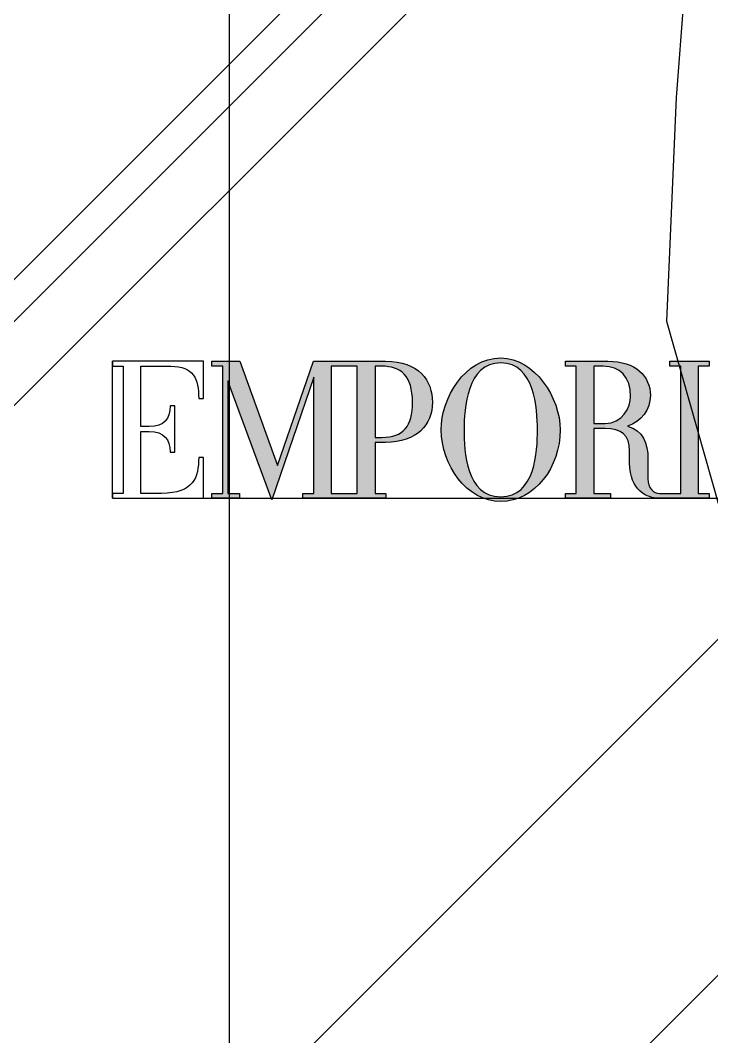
# Model space of a CAD drawing. Header units: millimetres. Extents: x 1734 to 22014, y 983 to 3953.
# Drawn here: x 19710.6 to 19754.9, y 1835.3 to 1900.6 of the extents above; entities that cross this region are included whole.
import ezdxf

# ---------------------------------------------------------------- set-up
doc = ezdxf.new("R2010")
doc.units = ezdxf.units.MM
doc.layers.add('LOGO_assi non stampa', color=254, linetype='Continuous', plot=False)
for name, color, linetype in [('MATERIALS_transparent glass', 133, 'Continuous'), ('SEZ_logo_retino', 8, 'Continuous'), ('SURVEY_elevation', 1, 'Continuous')]:
    doc.layers.add(name, color=color, linetype=linetype)

msp = doc.modelspace()

# ---------------------------------------------------------------- hatches: boundary and pattern name
at = {"layer": 'MATERIALS_transparent glass'}
h = msp.add_hatch(dxfattribs=at)
h.set_pattern_fill('AR-RROOF', color=144, scale=2.5, angle=-60.02541, style=0)
h.set_pattern_definition([(45, (18656.07, 5679.164), (53.8815, 143.6841), [952.5, -127, 317.5, -63.5]), (45, (18693.34, 5761.33), (-104.62, 14.8174), [190.5, -20.955, 381, -47.625]), (45, (18640.355, 5739.78), (203.4028, 263.5705), [508, -88.9, 254, -63.5])])
h.paths.add_polyline_path([(19605.913, 1822.116), (20013.982, 1822.116), (20013.982, 2106.116), (19605.913, 2106.116)])
at = {"layer": 'SEZ_logo_retino'}
h = msp.add_hatch(color=144, dxfattribs=at)
edge = h.paths.add_edge_path(flags=16)
edge.add_spline(control_points=[(19741.399, 1869.98), (19739.177, 1869.98), (19739.052, 1872.89), (19739.052, 1874.276), (19739.052, 1875.65), (19739.218, 1878.571), (19741.399, 1878.571), (19743.575, 1878.571), (19743.758, 1875.649), (19743.758, 1874.276), (19743.758, 1872.901), (19743.616, 1869.98), (19741.399, 1869.98)], knot_values=[0, 0, 0, 0, 1, 1, 1, 2, 2, 2, 3, 3, 3, 4, 4, 4, 4], degree=3, periodic=0)
edge = h.paths.add_edge_path()
edge.add_spline(control_points=[(19741.399, 1878.888), (19739.081, 1878.888), (19737.581, 1876.315), (19737.581, 1874.276), (19737.581, 1872.047), (19739.206, 1869.676), (19741.399, 1869.676), (19743.591, 1869.676), (19745.217, 1871.905), (19745.217, 1874.276), (19745.217, 1876.316), (19743.593, 1878.888), (19741.399, 1878.888)], knot_values=[0, 0, 0, 0, 1, 1, 1, 2, 2, 2, 3, 3, 3, 4, 4, 4, 4], degree=3, periodic=0)
h = msp.add_hatch(color=144, dxfattribs=at)
edge = h.paths.add_edge_path(flags=16)
edge.add_spline(control_points=[(19732.189, 1870.203), (19732.189, 1870.203), (19731.353, 1870.203), (19730.529, 1870.203), (19730.529, 1870.203), (19730.529, 1878.36), (19730.529, 1878.36), (19730.529, 1878.36), (19732.189, 1878.36), (19732.189, 1878.36), (19732.189, 1878.36), (19732.189, 1870.203), (19732.189, 1870.203)], knot_values=[0, 0, 0, 0, 1, 1, 1, 2, 2, 2, 3, 3, 3, 4, 4, 4, 4], degree=3, periodic=0)
edge = h.paths.add_edge_path(flags=16)
edge.add_spline(control_points=[(19733.332, 1878.36), (19733.332, 1878.36), (19733.77, 1878.36), (19733.77, 1878.36), (19734.981, 1878.36), (19735.739, 1877.748), (19735.739, 1876.05), (19735.739, 1874.516), (19735.157, 1873.789), (19733.77, 1873.789), (19733.77, 1873.789), (19733.332, 1873.789), (19733.332, 1873.789), (19733.332, 1873.789), (19733.332, 1878.36), (19733.332, 1878.36)], knot_values=[0, 0, 0, 0, 1, 1, 1, 2, 2, 2, 3, 3, 3, 4, 4, 4, 5, 5, 5, 5], degree=3, periodic=0)
edge = h.paths.add_edge_path()
edge.add_spline(control_points=[(19734.013, 1873.473), (19736.023, 1873.473), (19737.016, 1874.599), (19737.016, 1876.05), (19737.016, 1877.447), (19736.151, 1878.677), (19734.013, 1878.677), (19734.013, 1878.677), (19729.392, 1878.677), (19729.392, 1878.677), (19729.392, 1878.677), (19727.085, 1871.992), (19727.085, 1871.992), (19727.085, 1871.992), (19724.666, 1878.677), (19724.666, 1878.677), (19724.666, 1878.677), (19722.871, 1878.677), (19722.871, 1878.677), (19722.871, 1878.677), (19722.871, 1878.36), (19722.871, 1878.36), (19722.871, 1878.36), (19723.563, 1878.36), (19723.563, 1878.36), (19723.563, 1878.36), (19723.563, 1870.203), (19723.563, 1870.203), (19723.563, 1870.203), (19722.871, 1870.203), (19722.871, 1870.203), (19722.871, 1870.203), (19722.871, 1869.887), (19722.871, 1869.887), (19722.871, 1869.887), (19724.632, 1869.887), (19724.632, 1869.887), (19724.632, 1869.887), (19724.632, 1870.203), (19724.632, 1870.203), (19724.632, 1870.203), (19723.879, 1870.203), (19723.879, 1870.203), (19723.879, 1870.203), (19723.879, 1877.428), (19723.879, 1877.428), (19723.879, 1877.428), (19726.717, 1869.792), (19726.717, 1869.792), (19726.717, 1869.792), (19729.399, 1877.655), (19729.399, 1877.655), (19729.399, 1877.655), (19729.399, 1870.203), (19729.399, 1870.203), (19729.399, 1870.203), (19728.706, 1870.203), (19728.706, 1870.203), (19728.706, 1870.203), (19728.706, 1869.887), (19728.706, 1869.887), (19728.706, 1869.887), (19734.025, 1869.887), (19734.025, 1869.887), (19734.025, 1869.887), (19734.025, 1870.203), (19734.025, 1870.203), (19734.025, 1870.203), (19733.332, 1870.203), (19733.332, 1870.203), (19733.332, 1870.203), (19733.332, 1873.473), (19733.332, 1873.473), (19733.332, 1873.473), (19734.013, 1873.473), (19734.013, 1873.473)], knot_values=[0, 0, 0, 0, 1, 1, 1, 2, 2, 2, 3, 3, 3, 4, 4, 4, 5, 5, 5, 6, 6, 6, 7, 7, 7, 8, 8, 8, 9, 9, 9, 10, 10, 10, 11, 11, 11, 12, 12, 12, 13, 13, 13, 14, 14, 14, 15, 15, 15, 16, 16, 16, 17, 17, 17, 18, 18, 18, 19, 19, 19, 20, 20, 20, 21, 21, 21, 22, 22, 22, 23, 23, 23, 24, 24, 24, 25, 25, 25, 25], degree=3, periodic=0)
h = msp.add_hatch(color=144, dxfattribs=at)
edge = h.paths.add_edge_path(flags=16)
edge.add_spline(control_points=[(19748.097, 1874.676), (19748.097, 1874.676), (19747.379, 1874.676), (19747.379, 1874.676), (19747.379, 1874.676), (19747.379, 1878.36), (19747.379, 1878.36), (19747.379, 1878.36), (19747.975, 1878.36), (19747.975, 1878.36), (19749.03, 1878.36), (19749.738, 1877.682), (19749.738, 1876.427), (19749.738, 1875.737), (19749.198, 1874.676), (19748.097, 1874.676)], knot_values=[0, 0, 0, 0, 1, 1, 1, 2, 2, 2, 3, 3, 3, 4, 4, 4, 5, 5, 5, 5], degree=3, periodic=0)
edge = h.paths.add_edge_path()
edge.add_spline(control_points=[(19752.254, 1878.36), (19752.254, 1878.36), (19752.948, 1878.36), (19752.948, 1878.36), (19752.948, 1878.36), (19752.948, 1870.203), (19752.948, 1870.203), (19752.948, 1870.203), (19751.58, 1870.203), (19751.58, 1870.203), (19751.192, 1870.203), (19750.85, 1870.55), (19750.85, 1871.139), (19750.85, 1871.139), (19750.85, 1872.425), (19750.85, 1872.425), (19750.85, 1873.411), (19750.531, 1874.236), (19749.543, 1874.517), (19750.403, 1874.776), (19751.002, 1875.599), (19751.002, 1876.475), (19751.002, 1877.725), (19750.069, 1878.677), (19748.267, 1878.677), (19748.267, 1878.677), (19745.559, 1878.677), (19745.559, 1878.677), (19745.559, 1878.677), (19745.559, 1878.36), (19745.559, 1878.36), (19745.559, 1878.36), (19746.249, 1878.36), (19746.249, 1878.36), (19746.249, 1878.36), (19746.249, 1870.202), (19746.249, 1870.202), (19746.249, 1870.202), (19745.559, 1870.202), (19745.559, 1870.202), (19745.559, 1870.202), (19745.559, 1869.887), (19745.559, 1869.887), (19745.559, 1869.887), (19748.45, 1869.887), (19748.45, 1869.887), (19748.45, 1869.887), (19748.45, 1870.202), (19748.45, 1870.202), (19748.45, 1870.202), (19747.379, 1870.202), (19747.379, 1870.202), (19747.379, 1870.202), (19747.379, 1874.361), (19747.379, 1874.361), (19747.379, 1874.361), (19748.097, 1874.361), (19748.097, 1874.361), (19749.144, 1874.361), (19749.671, 1873.932), (19749.671, 1872.914), (19749.671, 1872.914), (19749.671, 1872.16), (19749.671, 1872.16), (19749.671, 1870.367), (19750.851, 1869.887), (19751.495, 1869.887), (19751.495, 1869.887), (19754.771, 1869.886), (19754.771, 1869.886), (19754.771, 1869.886), (19754.771, 1870.203), (19754.771, 1870.203), (19754.771, 1870.203), (19754.078, 1870.203), (19754.078, 1870.203), (19754.078, 1870.203), (19754.078, 1878.36), (19754.078, 1878.36), (19754.078, 1878.36), (19754.771, 1878.36), (19754.771, 1878.36), (19754.771, 1878.36), (19754.771, 1878.677), (19754.771, 1878.677), (19754.771, 1878.677), (19752.254, 1878.677), (19752.254, 1878.677), (19752.254, 1878.677), (19752.254, 1878.36), (19752.254, 1878.36)], knot_values=[0, 0, 0, 0, 1, 1, 1, 2, 2, 2, 3, 3, 3, 4, 4, 4, 5, 5, 5, 6, 6, 6, 7, 7, 7, 8, 8, 8, 9, 9, 9, 10, 10, 10, 11, 11, 11, 12, 12, 12, 13, 13, 13, 14, 14, 14, 15, 15, 15, 16, 16, 16, 17, 17, 17, 18, 18, 18, 19, 19, 19, 20, 20, 20, 21, 21, 21, 22, 22, 22, 23, 23, 23, 24, 24, 24, 25, 25, 25, 26, 26, 26, 27, 27, 27, 28, 28, 28, 29, 29, 29, 30, 30, 30, 30], degree=3, periodic=0)

# ---------------------------------------------------------------- linework, layer by layer
at = {"color": 144, "linetype": 'ByBlock'}
for p, q in [((19753.298, 1904.076), (19752.666, 1895.6)), ((19752.666, 1895.6), (19752.048, 1881.255)), ((19752.048, 1881.255), (19756.651, 1864.967))]:
    msp.add_line(p, q, dxfattribs=at)
at = {"color": 144}
msp.add_lwpolyline([(19716.484, 1869.887), (19716.484, 1878.677)], dxfattribs=at)
for points, knots in [([(19741.399, 1878.888), (19739.081, 1878.888), (19737.581, 1876.315), (19737.581, 1874.276), (19737.581, 1872.047), (19739.206, 1869.676), (19741.399, 1869.676), (19743.591, 1869.676), (19745.217, 1871.905), (19745.217, 1874.276), (19745.217, 1876.316), (19743.593, 1878.888), (19741.399, 1878.888)], [0, 0, 0, 0, 1, 1, 1, 2, 2, 2, 3, 3, 3, 4, 4, 4, 4]), ([(19722.321, 1876.294), (19722.321, 1876.294), (19722.017, 1876.294), (19722.017, 1876.294), (19722.017, 1877.549), (19721.686, 1878.36), (19720.238, 1878.36), (19720.238, 1878.36), (19718.307, 1878.36), (19718.307, 1878.36), (19718.307, 1878.36), (19718.307, 1874.482), (19718.307, 1874.482), (19718.307, 1874.482), (19718.847, 1874.482), (19718.847, 1874.482), (19719.792, 1874.482), (19720.185, 1874.964), (19720.185, 1875.808), (19720.185, 1875.808), (19720.489, 1875.808), (19720.489, 1875.808), (19720.489, 1875.808), (19720.489, 1872.841), (19720.489, 1872.841), (19720.489, 1872.841), (19720.185, 1872.841), (19720.185, 1872.841), (19720.185, 1873.673), (19719.792, 1874.166), (19718.847, 1874.166), (19718.847, 1874.166), (19718.307, 1874.166), (19718.307, 1874.166), (19718.307, 1874.166), (19718.307, 1870.203), (19718.307, 1870.203), (19718.307, 1870.203), (19719.637, 1870.203), (19719.637, 1870.203), (19721.694, 1870.203), (19722.017, 1871.203), (19722.017, 1872.513), (19722.017, 1872.513), (19722.321, 1872.513), (19722.321, 1872.513), (19722.321, 1872.513), (19722.321, 1869.887), (19722.321, 1869.887), (19722.321, 1869.887), (19716.484, 1869.887), (19716.484, 1869.887), (19716.484, 1869.887), (19716.484, 1870.203), (19716.484, 1870.203), (19716.484, 1870.203), (19717.176, 1870.203), (19717.176, 1870.203), (19717.176, 1870.203), (19717.176, 1878.36), (19717.176, 1878.36), (19717.176, 1878.36), (19716.484, 1878.36), (19716.484, 1878.36), (19716.484, 1878.36), (19716.484, 1878.677), (19716.484, 1878.677), (19716.484, 1878.677), (19722.321, 1878.677), (19722.321, 1878.677), (19722.321, 1878.677), (19722.321, 1876.294), (19722.321, 1876.294)], [0, 0, 0, 0, 1, 1, 1, 2, 2, 2, 3, 3, 3, 4, 4, 4, 5, 5, 5, 6, 6, 6, 7, 7, 7, 8, 8, 8, 9, 9, 9, 10, 10, 10, 11, 11, 11, 12, 12, 12, 13, 13, 13, 14, 14, 14, 15, 15, 15, 16, 16, 16, 17, 17, 17, 18, 18, 18, 19, 19, 19, 20, 20, 20, 21, 21, 21, 22, 22, 22, 23, 23, 23, 24, 24, 24, 24]), ([(19734.013, 1873.473), (19736.023, 1873.473), (19737.016, 1874.599), (19737.016, 1876.05), (19737.016, 1877.447), (19736.151, 1878.677), (19734.013, 1878.677), (19734.013, 1878.677), (19729.392, 1878.677), (19729.392, 1878.677), (19729.392, 1878.677), (19727.085, 1871.992), (19727.085, 1871.992), (19727.085, 1871.992), (19724.666, 1878.677), (19724.666, 1878.677), (19724.666, 1878.677), (19722.871, 1878.677), (19722.871, 1878.677), (19722.871, 1878.677), (19722.871, 1878.36), (19722.871, 1878.36), (19722.871, 1878.36), (19723.563, 1878.36), (19723.563, 1878.36), (19723.563, 1878.36), (19723.563, 1870.203), (19723.563, 1870.203), (19723.563, 1870.203), (19722.871, 1870.203), (19722.871, 1870.203), (19722.871, 1870.203), (19722.871, 1869.887), (19722.871, 1869.887), (19722.871, 1869.887), (19724.632, 1869.887), (19724.632, 1869.887), (19724.632, 1869.887), (19724.632, 1870.203), (19724.632, 1870.203), (19724.632, 1870.203), (19723.879, 1870.203), (19723.879, 1870.203), (19723.879, 1870.203), (19723.879, 1877.428), (19723.879, 1877.428), (19723.879, 1877.428), (19726.717, 1869.792), (19726.717, 1869.792), (19726.717, 1869.792), (19729.399, 1877.655), (19729.399, 1877.655), (19729.399, 1877.655), (19729.399, 1870.203), (19729.399, 1870.203), (19729.399, 1870.203), (19728.706, 1870.203), (19728.706, 1870.203), (19728.706, 1870.203), (19728.706, 1869.887), (19728.706, 1869.887), (19728.706, 1869.887), (19734.025, 1869.887), (19734.025, 1869.887), (19734.025, 1869.887), (19734.025, 1870.203), (19734.025, 1870.203), (19734.025, 1870.203), (19733.332, 1870.203), (19733.332, 1870.203), (19733.332, 1870.203), (19733.332, 1873.473), (19733.332, 1873.473), (19733.332, 1873.473), (19734.013, 1873.473), (19734.013, 1873.473)], [0, 0, 0, 0, 1, 1, 1, 2, 2, 2, 3, 3, 3, 4, 4, 4, 5, 5, 5, 6, 6, 6, 7, 7, 7, 8, 8, 8, 9, 9, 9, 10, 10, 10, 11, 11, 11, 12, 12, 12, 13, 13, 13, 14, 14, 14, 15, 15, 15, 16, 16, 16, 17, 17, 17, 18, 18, 18, 19, 19, 19, 20, 20, 20, 21, 21, 21, 22, 22, 22, 23, 23, 23, 24, 24, 24, 25, 25, 25, 25]), ([(19732.189, 1870.203), (19732.189, 1870.203), (19731.353, 1870.203), (19730.529, 1870.203), (19730.529, 1870.203), (19730.529, 1878.36), (19730.529, 1878.36), (19730.529, 1878.36), (19732.189, 1878.36), (19732.189, 1878.36), (19732.189, 1878.36), (19732.189, 1870.203), (19732.189, 1870.203)], [0, 0, 0, 0, 1, 1, 1, 2, 2, 2, 3, 3, 3, 4, 4, 4, 4]), ([(19733.332, 1878.36), (19733.332, 1878.36), (19733.77, 1878.36), (19733.77, 1878.36), (19734.981, 1878.36), (19735.739, 1877.748), (19735.739, 1876.05), (19735.739, 1874.516), (19735.157, 1873.789), (19733.77, 1873.789), (19733.77, 1873.789), (19733.332, 1873.789), (19733.332, 1873.789), (19733.332, 1873.789), (19733.332, 1878.36), (19733.332, 1878.36)], [0, 0, 0, 0, 1, 1, 1, 2, 2, 2, 3, 3, 3, 4, 4, 4, 5, 5, 5, 5]), ([(19741.399, 1869.98), (19739.177, 1869.98), (19739.052, 1872.89), (19739.052, 1874.276), (19739.052, 1875.65), (19739.218, 1878.571), (19741.399, 1878.571), (19743.575, 1878.571), (19743.758, 1875.649), (19743.758, 1874.276), (19743.758, 1872.901), (19743.616, 1869.98), (19741.399, 1869.98)], [0, 0, 0, 0, 1, 1, 1, 2, 2, 2, 3, 3, 3, 4, 4, 4, 4]), ([(19752.254, 1878.36), (19752.254, 1878.36), (19752.948, 1878.36), (19752.948, 1878.36), (19752.948, 1878.36), (19752.948, 1870.203), (19752.948, 1870.203), (19752.948, 1870.203), (19751.58, 1870.203), (19751.58, 1870.203), (19751.192, 1870.203), (19750.85, 1870.55), (19750.85, 1871.139), (19750.85, 1871.139), (19750.85, 1872.425), (19750.85, 1872.425), (19750.85, 1873.411), (19750.531, 1874.236), (19749.543, 1874.517), (19750.403, 1874.776), (19751.002, 1875.599), (19751.002, 1876.475), (19751.002, 1877.725), (19750.069, 1878.677), (19748.267, 1878.677), (19748.267, 1878.677), (19745.559, 1878.677), (19745.559, 1878.677), (19745.559, 1878.677), (19745.559, 1878.36), (19745.559, 1878.36), (19745.559, 1878.36), (19746.249, 1878.36), (19746.249, 1878.36), (19746.249, 1878.36), (19746.249, 1870.202), (19746.249, 1870.202), (19746.249, 1870.202), (19745.559, 1870.202), (19745.559, 1870.202), (19745.559, 1870.202), (19745.559, 1869.887), (19745.559, 1869.887), (19745.559, 1869.887), (19748.45, 1869.887), (19748.45, 1869.887), (19748.45, 1869.887), (19748.45, 1870.202), (19748.45, 1870.202), (19748.45, 1870.202), (19747.379, 1870.202), (19747.379, 1870.202), (19747.379, 1870.202), (19747.379, 1874.361), (19747.379, 1874.361), (19747.379, 1874.361), (19748.097, 1874.361), (19748.097, 1874.361), (19749.144, 1874.361), (19749.671, 1873.932), (19749.671, 1872.914), (19749.671, 1872.914), (19749.671, 1872.16), (19749.671, 1872.16), (19749.671, 1870.367), (19750.851, 1869.887), (19751.495, 1869.887), (19751.495, 1869.887), (19754.771, 1869.886), (19754.771, 1869.886), (19754.771, 1869.886), (19754.771, 1870.203), (19754.771, 1870.203), (19754.771, 1870.203), (19754.078, 1870.203), (19754.078, 1870.203), (19754.078, 1870.203), (19754.078, 1878.36), (19754.078, 1878.36), (19754.078, 1878.36), (19754.771, 1878.36), (19754.771, 1878.36), (19754.771, 1878.36), (19754.771, 1878.677), (19754.771, 1878.677), (19754.771, 1878.677), (19752.254, 1878.677), (19752.254, 1878.677), (19752.254, 1878.677), (19752.254, 1878.36), (19752.254, 1878.36)], [0, 0, 0, 0, 1, 1, 1, 2, 2, 2, 3, 3, 3, 4, 4, 4, 5, 5, 5, 6, 6, 6, 7, 7, 7, 8, 8, 8, 9, 9, 9, 10, 10, 10, 11, 11, 11, 12, 12, 12, 13, 13, 13, 14, 14, 14, 15, 15, 15, 16, 16, 16, 17, 17, 17, 18, 18, 18, 19, 19, 19, 20, 20, 20, 21, 21, 21, 22, 22, 22, 23, 23, 23, 24, 24, 24, 25, 25, 25, 26, 26, 26, 27, 27, 27, 28, 28, 28, 29, 29, 29, 30, 30, 30, 30]), ([(19748.097, 1874.676), (19748.097, 1874.676), (19747.379, 1874.676), (19747.379, 1874.676), (19747.379, 1874.676), (19747.379, 1878.36), (19747.379, 1878.36), (19747.379, 1878.36), (19747.975, 1878.36), (19747.975, 1878.36), (19749.03, 1878.36), (19749.738, 1877.682), (19749.738, 1876.427), (19749.738, 1875.737), (19749.198, 1874.676), (19748.097, 1874.676)], [0, 0, 0, 0, 1, 1, 1, 2, 2, 2, 3, 3, 3, 4, 4, 4, 5, 5, 5, 5])]:
    msp.add_open_spline(points, degree=3, knots=knots, dxfattribs=at)
at = {"layer": 'LOGO_assi non stampa', "color": 144}
msp.add_line((19716.484, 1869.887), (19816.484, 1869.887), dxfattribs=at)
at = {"layer": 'SURVEY_elevation', "color": 144}
msp.add_lwpolyline([(19723.986, 1822.116), (19723.986, 2106.116), (19808.982, 2106.116), (19808.982, 1822.116)], close=True, dxfattribs=at)

doc.saveas('drawing.dxf')
